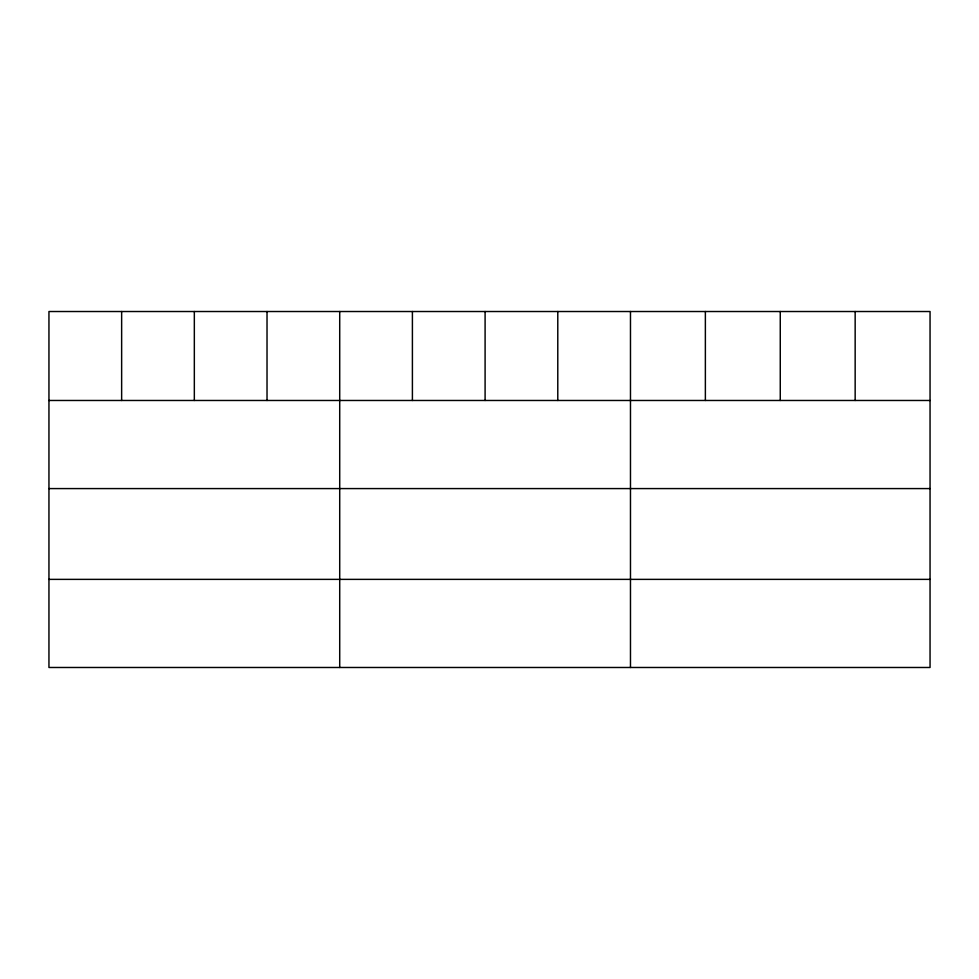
<?xml version="1.0" encoding="UTF-8"?>
<svg xmlns="http://www.w3.org/2000/svg" width="979" height="979" viewBox="0 0 979 979"><rect width="100%" height="100%" fill="white"/><g stroke="black" fill="none" stroke-linecap="round" stroke-linejoin="round"><path stroke-width="1.47" d="M930.05 400.472L930.05 667.482L48.95 667.482L48.95 311.518L930.05 311.518L930.05 400.472L48.95 400.472M48.95 488.582L930.05 488.582M48.95 579.372L930.05 579.372M855.156 311.518L855.156 400.472M780.263 311.518L780.263 400.472M705.369 311.518L705.369 400.472M630.476 311.518L630.476 667.482M557.785 311.518L557.785 400.472M485.094 311.518L485.094 400.472M412.404 311.518L412.404 400.472M339.713 311.518L339.713 667.482M267.022 311.518L267.022 400.472M194.332 311.518L194.332 400.472M121.641 311.518L121.641 400.472"/></g></svg>
